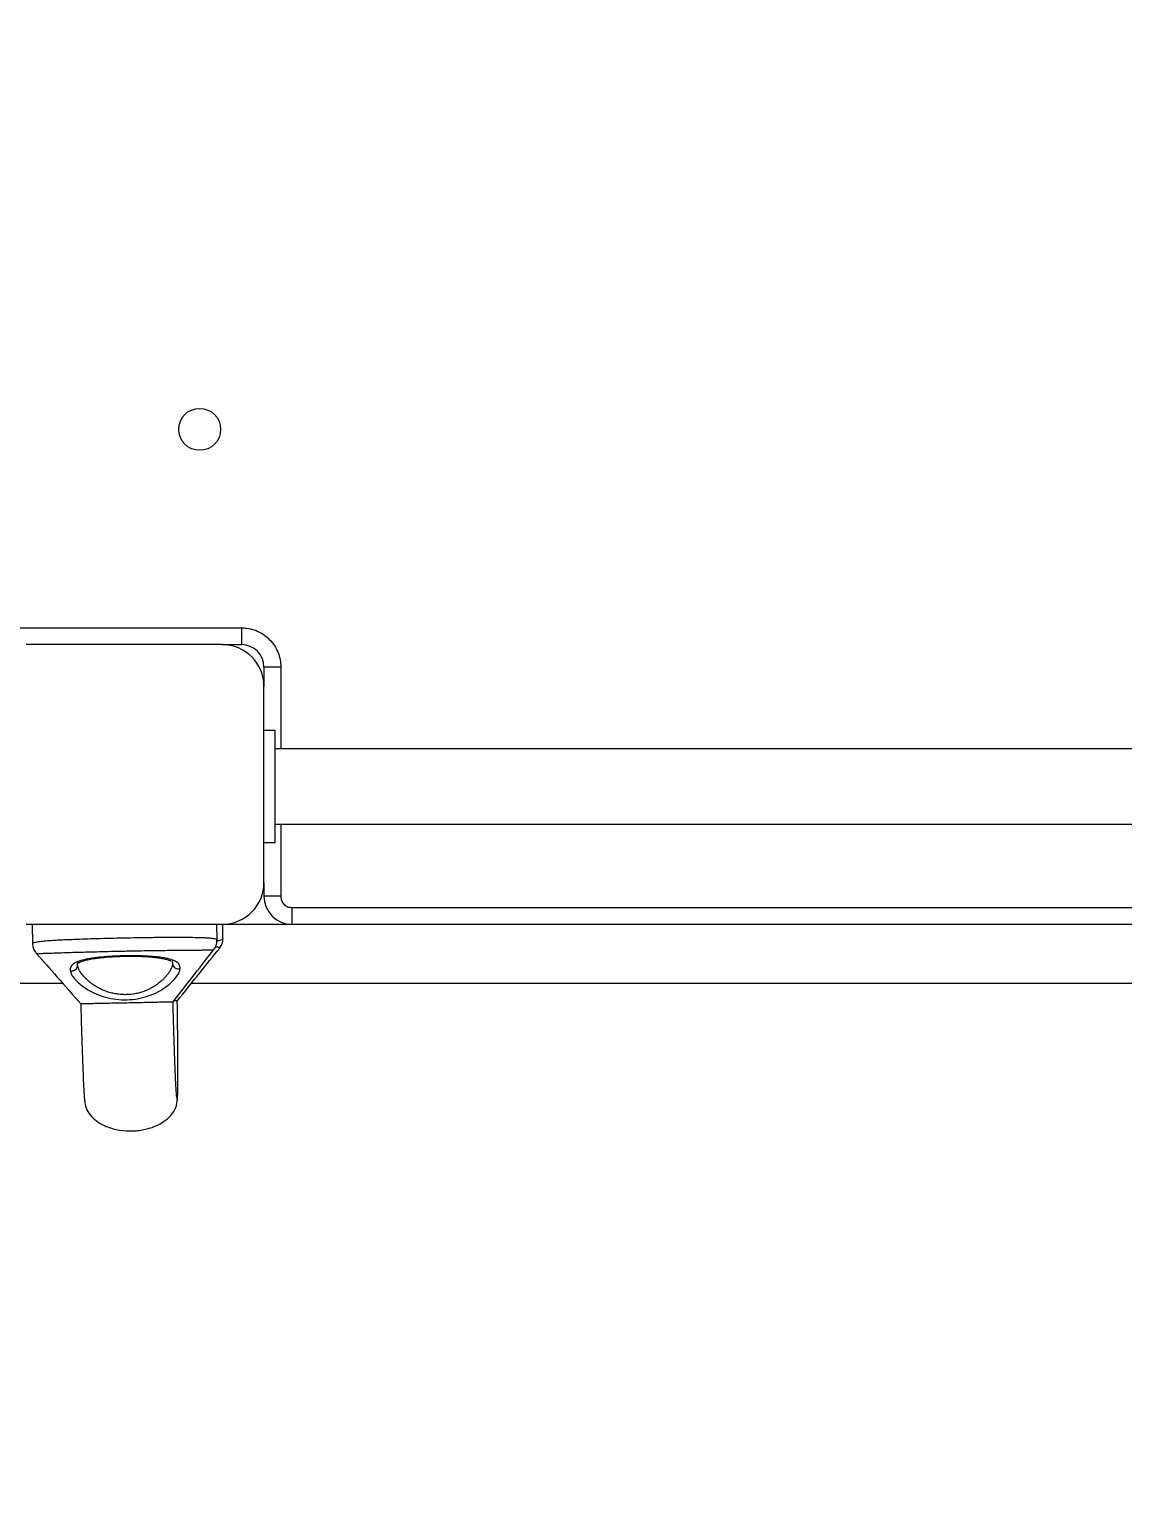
# Model space of a CAD drawing. Header units: millimetres. Extents: x -9110 to 8278, y -6387 to 5914.
# Drawn here: x -2915 to -2524, y 802 to 1324 of the extents above; entities that cross this region are included whole.
import ezdxf

# ---------------------------------------------------------------- set-up
doc = ezdxf.new("R2010")
doc.units = ezdxf.units.MM
for name, color, linetype in [('DIKOM_ОБЪЕКТ', 7, 'Continuous'), ('DIKOM_РАЗМЕР_ЗОНА', 7, 'Continuous'), ('DIKOM_РАЗМЕР_ОБЪЕКТА', 7, 'Continuous')]:
    doc.layers.add(name, color=color, linetype=linetype)
doc.styles.add('style1', font='arial.ttf', dxfattribs={"width": 0.8})
doc.dimstyles.new('1-50', dxfattribs={"dimtxt": 300, "dimasz": 200, "dimexe": 100, "dimexo": 0, "dimgap": 100, "dimtad": 1, "dimtxsty": 'style1', "dimcen": 200, "dimclrd": 7, "dimclre": 7, "dimclrt": 7, "dimadec": 1, "dimazin": 2, "dimtfac": 1, "dimtmove": 0, "dimatfit": 2, "dimfxl": 0, "dimlwd": 25, "dimlwe": 18, "dimarcsym": 0})

# ---------------------------------------------------------------- blocks, each defined once
blk = doc.blocks.new('*D9')
at = {"layer": 'Defpoints', "color": 0, "transparency": 16777216}
for p in [(-2194.75, 3914.39), (-7206.95, -3406.45), (-367.75, -3406.45)]:
    blk.add_point(p, dxfattribs=at)
at = {"layer": 'DIKOM_РАЗМЕР_ОБЪЕКТА', "color": 7, "lineweight": 18, "transparency": 16777216}
for p, q in [((-2194.75, 3914.39), (-7306.95, 3914.39)), ((-367.75, -3406.45), (-7306.95, -3406.45))]:
    blk.add_line(p, q, dxfattribs=at)
at = {"layer": 'DIKOM_РАЗМЕР_ОБЪЕКТА', "color": 7, "lineweight": 25, "transparency": 16777216}
blk.add_line((-7206.95, 3714.39), (-7206.95, -3206.45), dxfattribs=at)
at = {"layer": 'DIKOM_РАЗМЕР_ОБЪЕКТА', "color": 7, "transparency": 16777216}
for points in [[(-7240.28, 3714.39), (-7173.61, 3714.39), (-7206.95, 3914.39)], [(-7240.28, -3206.45), (-7173.61, -3206.45), (-7206.95, -3406.45)]]:
    blk.add_solid(points, dxfattribs=at)
at = {"layer": 'DIKOM_РАЗМЕР_ОБЪЕКТА', "color": 7, "transparency": 16777216, "insert": (-7460.22, 292.26), "char_height": 300, "attachment_point": 5, "rotation": 90, "style": 'style1'}
blk.add_mtext('7300', dxfattribs=at)
blk = doc.blocks.new('*D10')
at = {"layer": 'Defpoints', "color": 0, "transparency": 16777216}
for p in [(-3851.31, 5914.39), (-8660.16, -5406.45), (-497.85, -5406.45)]:
    blk.add_point(p, dxfattribs=at)
at = {"layer": 'DIKOM_РАЗМЕР_ЗОНА', "color": 7, "lineweight": 18, "transparency": 16777216}
for p, q in [((-3851.31, 5914.39), (-8760.16, 5914.39)), ((-497.85, -5406.45), (-8760.16, -5406.45))]:
    blk.add_line(p, q, dxfattribs=at)
at = {"layer": 'DIKOM_РАЗМЕР_ЗОНА', "color": 7, "lineweight": 25, "transparency": 16777216}
blk.add_line((-8660.16, 5714.39), (-8660.16, -5206.45), dxfattribs=at)
at = {"layer": 'DIKOM_РАЗМЕР_ЗОНА', "color": 7, "transparency": 16777216}
for points in [[(-8693.49, 5714.39), (-8626.83, 5714.39), (-8660.16, 5914.39)], [(-8693.49, -5206.45), (-8626.83, -5206.45), (-8660.16, -5406.45)]]:
    blk.add_solid(points, dxfattribs=at)
at = {"layer": 'DIKOM_РАЗМЕР_ЗОНА', "color": 7, "transparency": 16777216, "insert": (-8913.43, 268.46), "char_height": 300, "attachment_point": 5, "rotation": 90, "style": 'style1'}
blk.add_mtext('11300', dxfattribs=at)

msp = doc.modelspace()

# ---------------------------------------------------------------- linework, layer by layer
at = {"layer": 'DIKOM_ОБЪЕКТ', "color": 7, "linetype": 'Continuous', "lineweight": 15}
for p, q in [((-2921.248, 1109.968), (-2839.248, 1109.968)), ((-2839.248, 1109.968), (-2839.248, 1103.968)), ((-2846.248, 1103.968), (-2916.248, 1103.968)), ((-2846.248, 1103.968), (-2839.248, 1103.968)), ((-2831.248, 1095.968), (-2831.248, 1088.968)), ((-2825.248, 1095.968), (-2831.248, 1095.968)), ((-2825.248, 1095.968), (-2825.248, 1066.768)), ((-2831.248, 1018.968), (-2831.248, 1088.968)), ((-2827.248, 1073.268), (-2831.248, 1073.268)), ((-2827.248, 1033.268), (-2827.248, 1073.268)), ((-2194.816, 1066.768), (-2827.248, 1066.768)), ((-2827.248, 1039.768), (-2194.816, 1039.768)), ((-2825.248, 1039.768), (-2825.248, 1013.968)), ((-2831.248, 1033.268), (-2827.248, 1033.268)), ((-2831.248, 1018.968), (-2831.248, 1013.968)), ((-2825.248, 1013.968), (-2831.248, 1013.968)), ((-2821.248, 1009.968), (-2821.248, 1003.968)), ((-2821.248, 1009.968), (-2194.816, 1009.968)), ((-2916.248, 1003.968), (-2846.248, 1003.968)), ((-2914.174, 1003.968), (-2914.029, 996.985)), ((-2848.042, 998.297), (-2848.159, 1003.968)), ((-2845.91, 998.888), (-2846.015, 1003.97)), ((-2846.015, 1003.968), (-2194.816, 1003.968)), ((-2849.16, 994.965), (-2849.158, 994.975)), ((-2897.937, 989.529), (-2897.717, 990.657)), ((-2897.909, 989.236), (-2897.937, 989.529)), ((-2864.262, 991.29), (-2863.946, 990.229)), ((-2863.947, 990.149), (-2863.948, 989.916)), ((-2930.52, 982.968), (-2903.317, 982.968)), ((-2857.125, 982.968), (-2194.816, 982.968))]:
    msp.add_line(p, q, dxfattribs=at)
msp.add_circle((-2854.248, 1180.968), 7.5, dxfattribs=at)
for centre, radius, start, end in [((-2846.248, 1088.968), 15, 0, 90), ((-2839.248, 1095.968), 8, 0, 90), ((-2846.248, 1018.968), 15, 270, 0), ((-2821.248, 1013.968), 10, 180, 270), ((-2899.925, 989.334), 2.019, 251.74743, 357.20479), ((-2861.949, 990.083), 2.005, 184.78101, 290.76148)]:
    msp.add_arc(centre, radius, start, end, dxfattribs=at)
for points, knots in [([(-2839.248, 1109.968), (-2838.394, 1109.923), (-2836.635, 1109.829), (-2834.026, 1109.051), (-2831.517, 1107.759), (-2829.278, 1105.938), (-2827.457, 1103.7), (-2826.166, 1101.19), (-2825.387, 1098.581), (-2825.293, 1096.822), (-2825.248, 1095.968)], [0, 0, 0, 0, 0.1165066, 0.2400052, 0.3686365, 0.5000056, 0.631356, 0.7599799, 0.8834831, 1, 1, 1, 1]), ([(-2825.248, 1013.968), (-2825.194, 1013.465), (-2825.112, 1012.691), (-2824.614, 1011.76), (-2824.097, 1011.119), (-2823.457, 1010.603), (-2822.525, 1010.104), (-2821.751, 1010.022), (-2821.248, 1009.968)], [0, 0, 0, 0, 0.2394473, 0.3683321, 0.4999844, 0.6315978, 0.760534, 1, 1, 1, 1]), ([(-2881.429, 999.006), (-2883.032, 998.971), (-2886.222, 998.902), (-2890.873, 998.778), (-2895.277, 998.643), (-2898.989, 998.508), (-2902.028, 998.38), (-2904.464, 998.262), (-2906.954, 998.12), (-2909.327, 997.951), (-2911.217, 997.765), (-2912.495, 997.587), (-2913.309, 997.419), (-2913.912, 997.225), (-2913.963, 997.072), (-2913.992, 996.986)], [0, 0, 0, 0, 0.0934285, 0.1859427, 0.2775506, 0.3682505, 0.4338388, 0.4977785, 0.5600756, 0.6503846, 0.7369952, 0.79993, 0.861385, 0.9213652, 1, 1, 1, 1]), ([(-2848.08, 998.297), (-2848.074, 998.334), (-2848.058, 998.442), (-2848.41, 998.621), (-2849.291, 998.823), (-2850.755, 998.972), (-2852.403, 999.07), (-2854.03, 999.135), (-2856.274, 999.192), (-2859.328, 999.231), (-2862.802, 999.237), (-2866.058, 999.224), (-2868.902, 999.201), (-2872.393, 999.162), (-2876.584, 999.1), (-2879.805, 999.037), (-2881.429, 999.006)], [0, 0, 0, 0, 0.0322201, 0.0916563, 0.1806523, 0.2730142, 0.3292651, 0.3872201, 0.4468769, 0.539507, 0.6359756, 0.6950071, 0.7546968, 0.8150518, 0.906777, 1, 1, 1, 1]), ([(-2849.161, 994.978), (-2849.065, 995.104), (-2848.667, 995.625), (-2848.124, 996.767), (-2848.07, 997.922), (-2848.046, 998.461)], [0, 0, 0, 0, 0.1458547, 0.6015206, 1, 1, 1, 1]), ([(-2845.947, 998.888), (-2845.935, 998.874), (-2845.825, 998.756), (-2846.296, 998.479), (-2847.032, 998.147), (-2847.872, 997.94), (-2848.106, 997.883)], [0, 0, 0, 0, 0.0516327, 0.4526182, 0.8473844, 1, 1, 1, 1]), ([(-2847.099, 995.463), (-2846.785, 995.914), (-2846.051, 996.966), (-2845.963, 998.297), (-2845.913, 999.058)], [0, 0, 0, 0, 0.428566, 1, 1, 1, 1]), ([(-2914.033, 997.155), (-2913.981, 996.593), (-2913.87, 995.379), (-2913.229, 994.24), (-2912.795, 993.739), (-2912.687, 993.614)], [0, 0, 0, 0, 0.3923312, 0.8487972, 1, 1, 1, 1]), ([(-2912.684, 993.602), (-2910.192, 990.782), (-2904.617, 984.473), (-2899.504, 978.621), (-2896.676, 975.385)], [0, 0, 0, 0, 0.4470112, 1, 1, 1, 1]), ([(-2912.641, 993.638), (-2912.648, 993.623), (-2912.679, 993.556), (-2912.113, 993.54), (-2910.98, 993.552), (-2909.265, 993.612), (-2907.063, 993.692), (-2904.394, 993.786), (-2901.306, 993.888), (-2897.858, 993.993), (-2894.097, 994.099), (-2890.107, 994.201), (-2885.947, 994.301), (-2883.115, 994.361), (-2881.697, 994.392)], [0, 0, 0, 0, 0.0269236, 0.118391, 0.2093526, 0.2987299, 0.3877696, 0.4761731, 0.5638673, 0.6517937, 0.7387964, 0.8262583, 0.9130479, 1, 1, 1, 1]), ([(-2881.65, 992.671), (-2882.961, 992.629), (-2885.583, 992.544), (-2889.322, 992.267), (-2892.717, 991.873), (-2895.633, 991.339), (-2897.955, 990.652), (-2899.583, 989.782), (-2900.533, 988.732), (-2900.549, 987.855), (-2900.557, 987.417)], [0, 0, 0, 0, 0.1260738, 0.2519573, 0.3781153, 0.5032596, 0.6286306, 0.7530022, 0.8768387, 1, 1, 1, 1]), ([(-2897.519, 990.171), (-2897.511, 990.16), (-2897.494, 990.137), (-2897.129, 990.382), (-2896.334, 990.737), (-2894.732, 991.217), (-2892.792, 991.613), (-2890.439, 991.953), (-2887.672, 992.23), (-2884.521, 992.433), (-2881.027, 992.553), (-2877.44, 992.567), (-2874.095, 992.471), (-2871.29, 992.283), (-2869.043, 992.029), (-2867.222, 991.715), (-2866.025, 991.411), (-2865.132, 991.092), (-2864.771, 990.91), (-2864.669, 990.978), (-2864.617, 991.013)], [0, 0, 0, 0, 0.0166241, 0.0359214, 0.1036598, 0.1635453, 0.2238764, 0.2868516, 0.3528808, 0.4239315, 0.4993492, 0.5796919, 0.6563836, 0.7248053, 0.7840442, 0.839075, 0.8952911, 0.9244244, 0.9613011, 1, 1, 1, 1]), ([(-2881.697, 994.392), (-2881.265, 994.4), (-2880.095, 994.425), (-2877.888, 994.468), (-2874.805, 994.525), (-2871.473, 994.581), (-2868.115, 994.632), (-2864.917, 994.676), (-2861.909, 994.709), (-2859.179, 994.735), (-2857.344, 994.749), (-2856.087, 994.757), (-2855.34, 994.761), (-2854.614, 994.765), (-2853.914, 994.769), (-2853.244, 994.773), (-2852.147, 994.78), (-2850.838, 994.793), (-2849.976, 994.822), (-2849.578, 994.856), (-2849.415, 994.876), (-2849.288, 994.9), (-2849.206, 994.93), (-2849.16, 994.951), (-2849.16, 994.965), (-2849.16, 994.965)], [0, 0, 0, 0, 0.0256648, 0.0693624, 0.131026, 0.2100248, 0.2729021, 0.3442278, 0.4231269, 0.4881255, 0.5579348, 0.5821421, 0.6068741, 0.6321978, 0.6581498, 0.6848139, 0.7121038, 0.7990168, 0.8869773, 0.9093663, 0.9317689, 0.9541552, 0.9765771, 0.9990662, 1, 1, 1, 1]), ([(-2861.239, 988.208), (-2861.292, 988.659), (-2861.4, 989.561), (-2862.53, 990.593), (-2864.363, 991.401), (-2866.909, 991.989), (-2870.049, 992.393), (-2873.658, 992.63), (-2877.585, 992.732), (-2880.292, 992.692), (-2881.65, 992.671)], [0, 0, 0, 0, 0.1234498, 0.2471638, 0.3720041, 0.4967736, 0.6223009, 0.7482441, 0.8737703, 1, 1, 1, 1]), ([(-2863.885, 976.063), (-2861.225, 979.48), (-2856.244, 985.881), (-2851.412, 992.077), (-2849.16, 994.965)], [0, 0, 0, 0, 0.5338475, 1, 1, 1, 1]), ([(-2862.351, 976.453), (-2859.592, 979.894), (-2854.43, 986.333), (-2849.423, 992.566), (-2847.092, 995.468)], [0, 0, 0, 0, 0.5345982, 1, 1, 1, 1]), ([(-2847.112, 995.484), (-2847.098, 995.491), (-2847.041, 995.519), (-2847.201, 995.595), (-2847.543, 995.712), (-2847.995, 995.834), (-2848.416, 995.928), (-2848.611, 995.971)], [0, 0, 0, 0, 0.0954922, 0.3815077, 0.5944178, 0.8129185, 1, 1, 1, 1]), ([(-2900.557, 987.417), (-2900.431, 986.946), (-2900.179, 986.003), (-2898.973, 984.37), (-2897.23, 982.654), (-2894.93, 980.939), (-2892.123, 979.354), (-2888.837, 978.061), (-2885.152, 977.153), (-2882.525, 977.018), (-2881.212, 976.95)], [0, 0, 0, 0, 0.1228239, 0.2454186, 0.3690931, 0.4935614, 0.6191526, 0.7459522, 0.8731084, 1, 1, 1, 1]), ([(-2863.948, 989.916), (-2863.99, 989.597), (-2864.075, 988.96), (-2864.53, 987.881), (-2865.152, 986.833), (-2865.892, 985.838), (-2866.669, 984.939), (-2867.563, 984.041), (-2868.7, 983.045), (-2870.112, 982.003), (-2871.852, 980.973), (-2873.616, 980.164), (-2875.357, 979.569), (-2877.579, 979.019), (-2879.931, 978.757), (-2882.297, 978.814), (-2884.04, 979.011), (-2885.741, 979.357), (-2887.524, 979.883), (-2889.347, 980.62), (-2891.159, 981.583), (-2892.559, 982.513), (-2893.614, 983.332), (-2894.448, 984.05), (-2895.174, 984.752), (-2895.83, 985.461), (-2896.647, 986.452), (-2897.532, 987.778), (-2897.783, 988.75), (-2897.909, 989.236)], [0, 0, 0, 0, 0.0412216, 0.0821276, 0.12502, 0.156172, 0.1875268, 0.2187584, 0.2498222, 0.2930515, 0.3339936, 0.3746542, 0.4065809, 0.4373125, 0.4995309, 0.5305501, 0.5619882, 0.5927411, 0.624703, 0.6655924, 0.7066882, 0.7500086, 0.7745889, 0.7981958, 0.8286872, 0.8507086, 0.8752635, 0.9375812, 1, 1, 1, 1]), ([(-2881.212, 976.95), (-2879.833, 977.003), (-2877.074, 977.109), (-2873.179, 978.058), (-2869.724, 979.449), (-2866.805, 981.174), (-2864.443, 983.052), (-2862.688, 984.926), (-2861.512, 986.703), (-2861.33, 987.706), (-2861.239, 988.208)], [0, 0, 0, 0, 0.1270595, 0.2540542, 0.3803302, 0.5060769, 0.6300901, 0.7537742, 0.8766855, 1, 1, 1, 1]), ([(-2896.781, 975.504), (-2896.78, 975.484), (-2896.739, 973.74), (-2896.641, 970.427), (-2896.501, 965.567), (-2896.352, 960.889), (-2896.2, 956.448), (-2896.047, 952.367), (-2895.894, 948.748), (-2895.746, 945.682), (-2895.607, 943.242), (-2895.476, 941.487), (-2895.357, 940.385), (-2895.289, 940.226), (-2895.255, 940.146)], [0, 0, 0, 0, 0.0008019, 0.0700692, 0.144421, 0.2240384, 0.3089701, 0.3989556, 0.4935148, 0.5918285, 0.6929045, 0.7954839, 0.8982963, 1, 1, 1, 1]), ([(-2863.789, 976.186), (-2863.891, 976.181), (-2864.102, 976.172), (-2865.464, 976.137), (-2867.099, 976.099), (-2868.943, 976.057), (-2871.245, 976.006), (-2874.171, 975.942), (-2877.516, 975.871), (-2881.18, 975.795), (-2884.883, 975.72), (-2888.088, 975.656), (-2890.754, 975.604), (-2892.687, 975.568), (-2894.248, 975.539), (-2895.678, 975.515), (-2896.65, 975.5), (-2896.744, 975.503), (-2896.78, 975.504)], [0, 0, 0, 0, 0.0648956, 0.1346141, 0.1810856, 0.228897, 0.2915317, 0.3559405, 0.4352447, 0.5167879, 0.5980213, 0.6816996, 0.7376334, 0.7948876, 0.8380387, 0.8822875, 0.9554271, 1, 1, 1, 1]), ([(-2862.328, 941.865), (-2862.361, 941.924), (-2862.427, 942.042), (-2862.542, 943.199), (-2862.662, 944.89), (-2862.777, 946.957), (-2862.888, 949.221), (-2862.989, 951.543), (-2863.081, 953.81), (-2863.162, 955.943), (-2863.232, 957.883), (-2863.297, 959.747), (-2863.366, 961.816), (-2863.45, 964.402), (-2863.549, 967.642), (-2863.662, 971.552), (-2863.747, 974.483), (-2863.788, 976.176), (-2863.791, 976.266)], [0, 0, 0, 0, 0.1097266, 0.2183514, 0.3165171, 0.4040132, 0.481013, 0.5480503, 0.6058357, 0.6550618, 0.6964416, 0.7306905, 0.7680196, 0.8148753, 0.8697057, 0.9307997, 0.9963238, 1, 1, 1, 1]), ([(-2862.256, 976.576), (-2862.288, 976.574), (-2862.385, 976.568), (-2862.788, 976.555), (-2863.43, 976.54), (-2863.515, 976.538)], [0, 0, 0, 0, 0.2954915, 0.9061965, 1, 1, 1, 1]), ([(-2862.306, 940.847), (-2862.271, 940.967), (-2862.205, 941.198), (-2862.132, 942.543), (-2862.081, 944.388), (-2862.049, 946.592), (-2862.032, 948.975), (-2862.027, 951.4), (-2862.029, 953.753), (-2862.037, 955.957), (-2862.047, 957.952), (-2862.06, 959.864), (-2862.077, 961.973), (-2862.104, 964.965), (-2862.152, 969.199), (-2862.202, 973.257), (-2862.244, 975.955), (-2862.253, 976.576)], [0, 0, 0, 0, 0.1176039, 0.2256412, 0.3232055, 0.4101084, 0.4865416, 0.5530522, 0.6103546, 0.6591467, 0.7001469, 0.7340681, 0.7710338, 0.8174249, 0.8912521, 0.975009, 1, 1, 1, 1]), ([(-2895.353, 940.843), (-2895.249, 939.992), (-2895.035, 938.235), (-2893.518, 935.679), (-2891.231, 933.517), (-2888.448, 931.91), (-2885.611, 930.883), (-2882.154, 930.135), (-2878.881, 929.956), (-2875.808, 930.228), (-2873.72, 930.607), (-2871.715, 931.157), (-2869.49, 932.004), (-2866.96, 933.38), (-2864.456, 935.522), (-2862.566, 938.379), (-2862.354, 940.474), (-2862.251, 941.498)], [0, 0, 0, 0, 0.0644827, 0.1330048, 0.2059324, 0.2799116, 0.3488323, 0.4071025, 0.5139732, 0.5643571, 0.6113565, 0.6544085, 0.7019765, 0.7692671, 0.8470108, 0.9252928, 1, 1, 1, 1])]:
    msp.add_open_spline(points, degree=3, knots=knots, dxfattribs=at)

# ---------------------------------------------------------------- dimensions: what is measured, and where the dimension line sits
at = {"layer": 'DIKOM_РАЗМЕР_ЗОНА'}
dim = msp.add_linear_dim(base=(-8660.16, -5406.454), p1=(-3851.314, 5914.391), p2=(-497.849, -5406.454), angle=90, text='11300', dimstyle='1-50', dxfattribs=at)
dim.commit()
dim.dimension.update_dxf_attribs({"geometry": '*D10', "text_midpoint": (-8660.16, 268.455), "dimtype": 160})
at = {"layer": 'DIKOM_РАЗМЕР_ОБЪЕКТА'}
dim = msp.add_linear_dim(base=(-7206.946, -3406.454), p1=(-2194.748, 3914.391), p2=(-367.748, -3406.454), angle=90, text='7300', dimstyle='1-50', dxfattribs=at)
dim.commit()
dim.dimension.update_dxf_attribs({"geometry": '*D9', "text_midpoint": (-7206.946, 292.262), "dimtype": 160})

doc.saveas('drawing.dxf')
